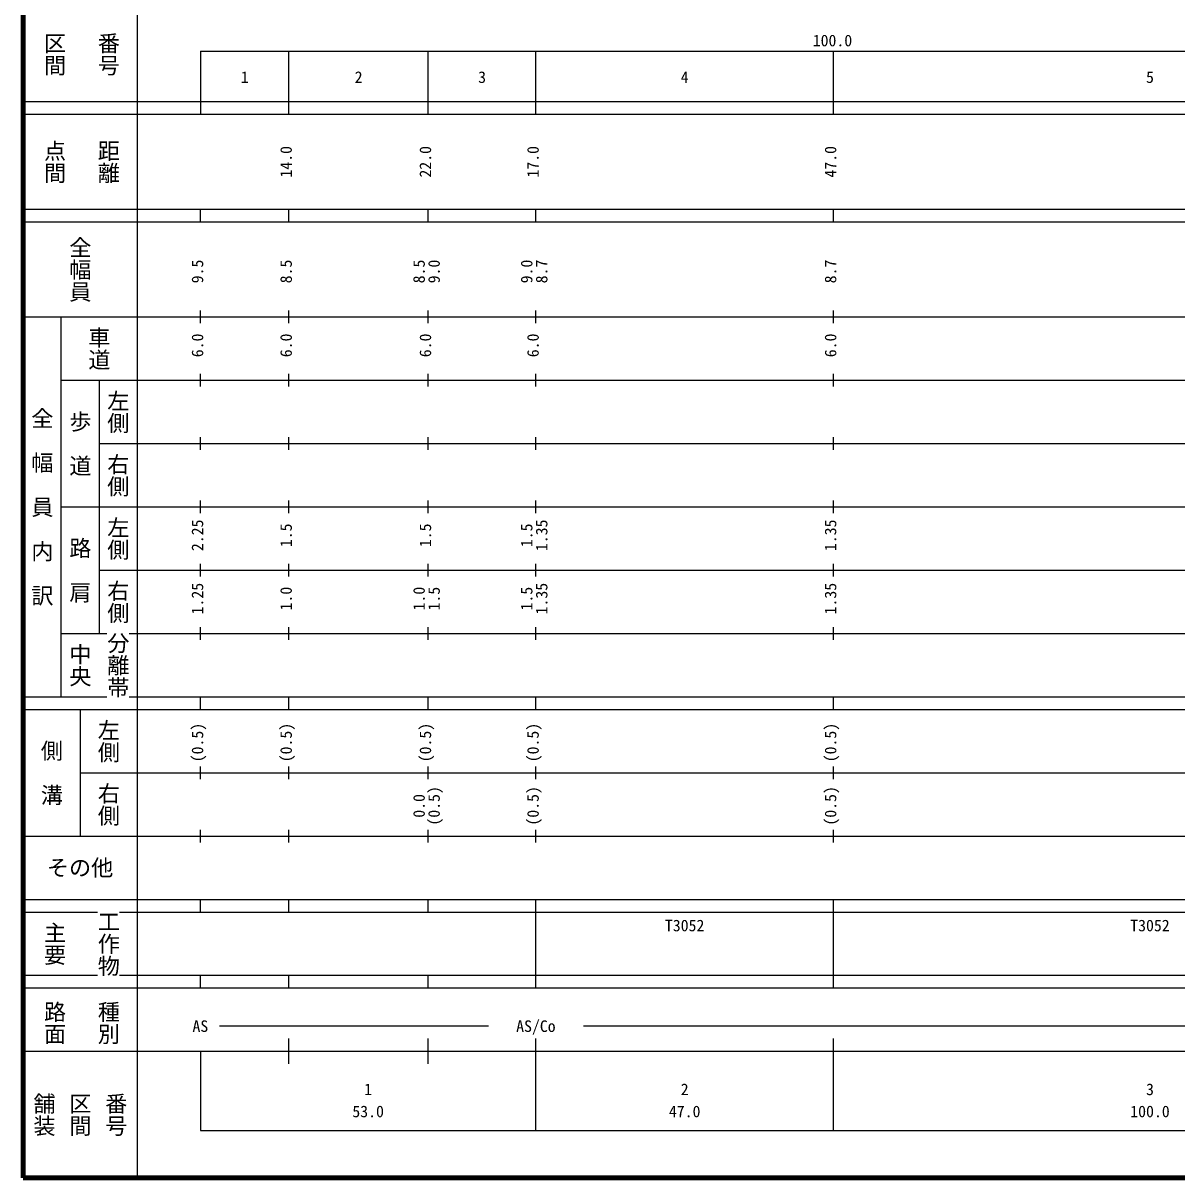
# Model space of a CAD drawing. Units: millimetres on the paper, enlarged 1000 times. Extents: x 65096 to 705096, y -9435 to 350565.
# Drawn here: x 65096 to 247348, y -9435 to 172973 of the extents above; entities that cross this region are included whole.
import ezdxf
from ezdxf.enums import TextEntityAlignment as Align

# ---------------------------------------------------------------- set-up
doc = ezdxf.new("R2010")
doc.units = ezdxf.units.MM
doc.header["$LTSCALE"] = 1000
doc.layers.add('M-TTL', color=2, linetype='Continuous', lineweight=140)
doc.layers.add('M-TTL-BAND', color=7, linetype='Continuous', lineweight=25)
doc.styles.add('@ＭＳ ゴシック', font='')
doc.styles.add('ＭＳ ゴシック', font='')
doc.styles.get('@ＭＳ ゴシック').set_extended_font_data('@MS Gothic')
doc.styles.get('ＭＳ ゴシック').set_extended_font_data('MS Gothic')

msp = doc.modelspace()

# ---------------------------------------------------------------- linework, layer by layer
at = {"layer": 'M-TTL'}
for p, q in [((65096, 350565), (65096, -9435)), ((65096, -9435), (705096, -9435))]:
    msp.add_line(p, q, dxfattribs=at)
at = {"layer": 'M-TTL-BAND'}
for p, q in [((83096, 340565), (83096, -9435)), ((93096, 168564), (604096, 168564)), ((93096, 168564), (93096, 158564)), ((107096, 158565), (107096, 168565)), ((129096, 158565), (129096, 168565)), ((146096, 158565), (146096, 168565)), ((193096, 158565), (193096, 168565)), ((65096, 160564), (604096, 160564)), ((65096, 158564), (604096, 158564)), ((65096, 143564), (604096, 143564)), ((93096, 141564), (93096, 143564)), ((107096, 141565), (107096, 143565)), ((129096, 141565), (129096, 143565)), ((146096, 141565), (146096, 143565)), ((193096, 141565), (193096, 143565)), ((65096, 141564), (604096, 141564)), ((65096, 126564), (604096, 126564)), ((71096, 66564), (71096, 126564)), ((93096, 125564), (93096, 127564)), ((107096, 125565), (107096, 127565)), ((129096, 125565), (129096, 127565)), ((146096, 125565), (146096, 127565)), ((193096, 125565), (193096, 127565)), ((93096, 115564), (93096, 117564)), ((107096, 115565), (107096, 117565)), ((129096, 115565), (129096, 117565)), ((146096, 115565), (146096, 117565)), ((193096, 115565), (193096, 117565)), ((71096, 116564), (604096, 116564)), ((77096, 116564), (77096, 76564)), ((77096, 106564), (604096, 106564)), ((93096, 105564), (93096, 107564)), ((107096, 105565), (107096, 107565)), ((129096, 105565), (129096, 107565)), ((146096, 105565), (146096, 107565)), ((193096, 105565), (193096, 107565)), ((93096, 95564), (93096, 97564)), ((107096, 95565), (107096, 97565)), ((129096, 95565), (129096, 97565)), ((146096, 95565), (146096, 97565)), ((193096, 95565), (193096, 97565)), ((71096, 96564), (604096, 96564)), ((93096, 85564), (93096, 87564)), ((107096, 85565), (107096, 87565)), ((129096, 85565), (129096, 87565)), ((146096, 85565), (146096, 87565)), ((193096, 85565), (193096, 87565)), ((77096, 86564), (604096, 86564)), ((93096, 75564), (93096, 77564)), ((107096, 75565), (107096, 77565)), ((129096, 75565), (129096, 77565)), ((146096, 75565), (146096, 77565)), ((193096, 75565), (193096, 77565)), ((71096, 76564), (78346, 76564)), ((81846, 76564), (604096, 76564)), ((65096, 66564), (78346, 66564)), ((81846, 66564), (604096, 66564)), ((93096, 64564), (93096, 66564)), ((107096, 64565), (107096, 66565)), ((129096, 64565), (129096, 66565)), ((146096, 64565), (146096, 66565)), ((193096, 64565), (193096, 66565)), ((65096, 64564), (604096, 64564)), ((74096, 64564), (74096, 44564)), ((93096, 53564), (93096, 55564)), ((107096, 53565), (107096, 55565)), ((129096, 53565), (129096, 55565)), ((146096, 53565), (146096, 55565)), ((193096, 53565), (193096, 55565)), ((74096, 54564), (604096, 54564)), ((65096, 44564), (604096, 44564)), ((93096, 43564), (93096, 45564)), ((107096, 43565), (107096, 45565)), ((129096, 43565), (129096, 45565)), ((146096, 43565), (146096, 45565)), ((193096, 43565), (193096, 45565)), ((65096, 34564), (604096, 34564)), ((93096, 32564), (93096, 34564)), ((107096, 32565), (107096, 34565)), ((129096, 32565), (129096, 34565)), ((146096, 32565), (146096, 34565)), ((193096, 32565), (193096, 34565)), ((65096, 32564), (76846, 32564)), ((80346, 32564), (604096, 32564)), ((146096, 22565), (146096, 32565)), ((193096, 22565), (193096, 32565)), ((193096, 22565), (193096, 32565)), ((65096, 22564), (76846, 22564)), ((80346, 22564), (604096, 22564)), ((93096, 20564), (93096, 22564)), ((107096, 20565), (107096, 22565)), ((129096, 20565), (129096, 22565)), ((146096, 20565), (146096, 22565)), ((193096, 20565), (193096, 22565)), ((65096, 20564), (604096, 20564)), ((96096, 14565), (138596, 14565)), ((153596, 14565), (590096, 14565)), ((107096, 8565), (107096, 12565)), ((129096, 8565), (129096, 12565)), ((146096, -1935), (146096, 12565)), ((193096, -1935), (193096, 12565)), ((65096, 10564), (604096, 10564)), ((93096, 10564), (93096, -1935)), ((93096, -1935), (604096, -1935))]:
    msp.add_line(p, q, dxfattribs=at)

# ---------------------------------------------------------------- texts
at = {"layer": 'M-TTL-BAND', "style": '@ＭＳ ゴシック'}
for s, p in [('区間', (70096, 168064)), ('番号', (78596, 168064)), ('点間', (70096, 151064)), ('距離', (78596, 151064)), ('全幅員', (74096, 134064)), ('車道', (77096, 121564)), ('左側', (80096, 111564)), ('全\u3000幅\u3000員\u3000内\u3000訳', (68096, 96564)), ('歩\u3000道', (74096, 106564)), ('右側', (80096, 101564)), ('左側', (80096, 91564)), ('路\u3000肩', (74096, 86564)), ('右側', (80096, 81564)), ('中央', (74096, 71564)), ('分離帯', (80096, 71564)), ('左側', (78596, 59564)), ('側\u3000溝', (69596, 54564)), ('右側', (78596, 49564)), ('工作物', (78596, 27564)), ('主要', (70096, 27564)), ('路面', (70096, 15064)), ('種別', (78596, 15064)), ('舗装', (68429, 565)), ('区間', (74096, 565)), ('番号', (79763, 565))]:
    msp.add_text(s, height=2566, rotation=270, dxfattribs=at).set_placement(p, align=Align.MIDDLE_CENTER)
at = {"layer": 'M-TTL-BAND', "style": 'ＭＳ ゴシック'}
for s, p in [('100.0', (192940, 168759)), ('1', (100096, 162970)), ('2', (118096, 162970)), ('3', (137596, 162970)), ('4', (169596, 162970)), ('5', (243096, 162970)), ('AS', (93096, 13065)), ('AS/Co', (146096, 13065)), ('1', (119596, 3088)), ('2', (169596, 3088)), ('3', (243096, 3088)), ('53.0', (119596, -402)), ('47.0', (169596, -402)), ('100.0', (243096, -402))]:
    msp.add_text(s, height=1833, dxfattribs=at).set_placement(p, align=Align.BOTTOM_CENTER)
for s, p in [('14.0', (108096, 151065)), ('22.0', (130096, 151065)), ('17.0', (147096, 151065)), ('47.0', (194096, 151065)), ('9.5', (94096, 133739)), ('8.5', (108096, 133739)), ('8.5', (129096, 133739)), ('9.0', (131466, 133739)), ('9.0', (146096, 133739)), ('8.7', (148466, 133739)), ('8.7', (194096, 133739)), ('6.0', (94096, 122065)), ('6.0', (108096, 122065)), ('6.0', (130096, 122065)), ('6.0', (147096, 122065)), ('6.0', (194096, 122065)), ('2.25', (94096, 92065)), ('1.5', (108096, 92065)), ('1.5', (130096, 92065)), ('1.5', (146096, 92065)), ('1.35', (148466, 92065)), ('1.35', (194096, 92065)), ('1.25', (94096, 82065)), ('1.35', (148466, 82065)), ('1.35', (194096, 82065)), ('1.0', (108096, 82065)), ('1.0', (129096, 82065)), ('1.5', (131466, 82065)), ('1.5', (146096, 82065)), ('(0.5)', (94096, 59329)), ('(0.5)', (108096, 59329)), ('(0.5)', (130096, 59329)), ('(0.5)', (147096, 59329)), ('(0.5)', (194096, 59329)), ('(0.5)', (131466, 49329)), ('(0.5)', (147096, 49329)), ('(0.5)', (194096, 49329)), ('0.0', (129096, 49329))]:
    msp.add_text(s, height=1833, rotation=90, dxfattribs=at).set_placement(p, align=Align.BOTTOM_CENTER)
msp.add_text('その他', height=2566, dxfattribs=at).set_placement((74096, 39564), align=Align.MIDDLE_CENTER)
for p in [(166471, 28970), (239971, 28970)]:
    msp.add_text('T3052', height=1833, dxfattribs=at).set_placement(p, align=Align.BOTTOM_LEFT)

doc.saveas('drawing.dxf')
